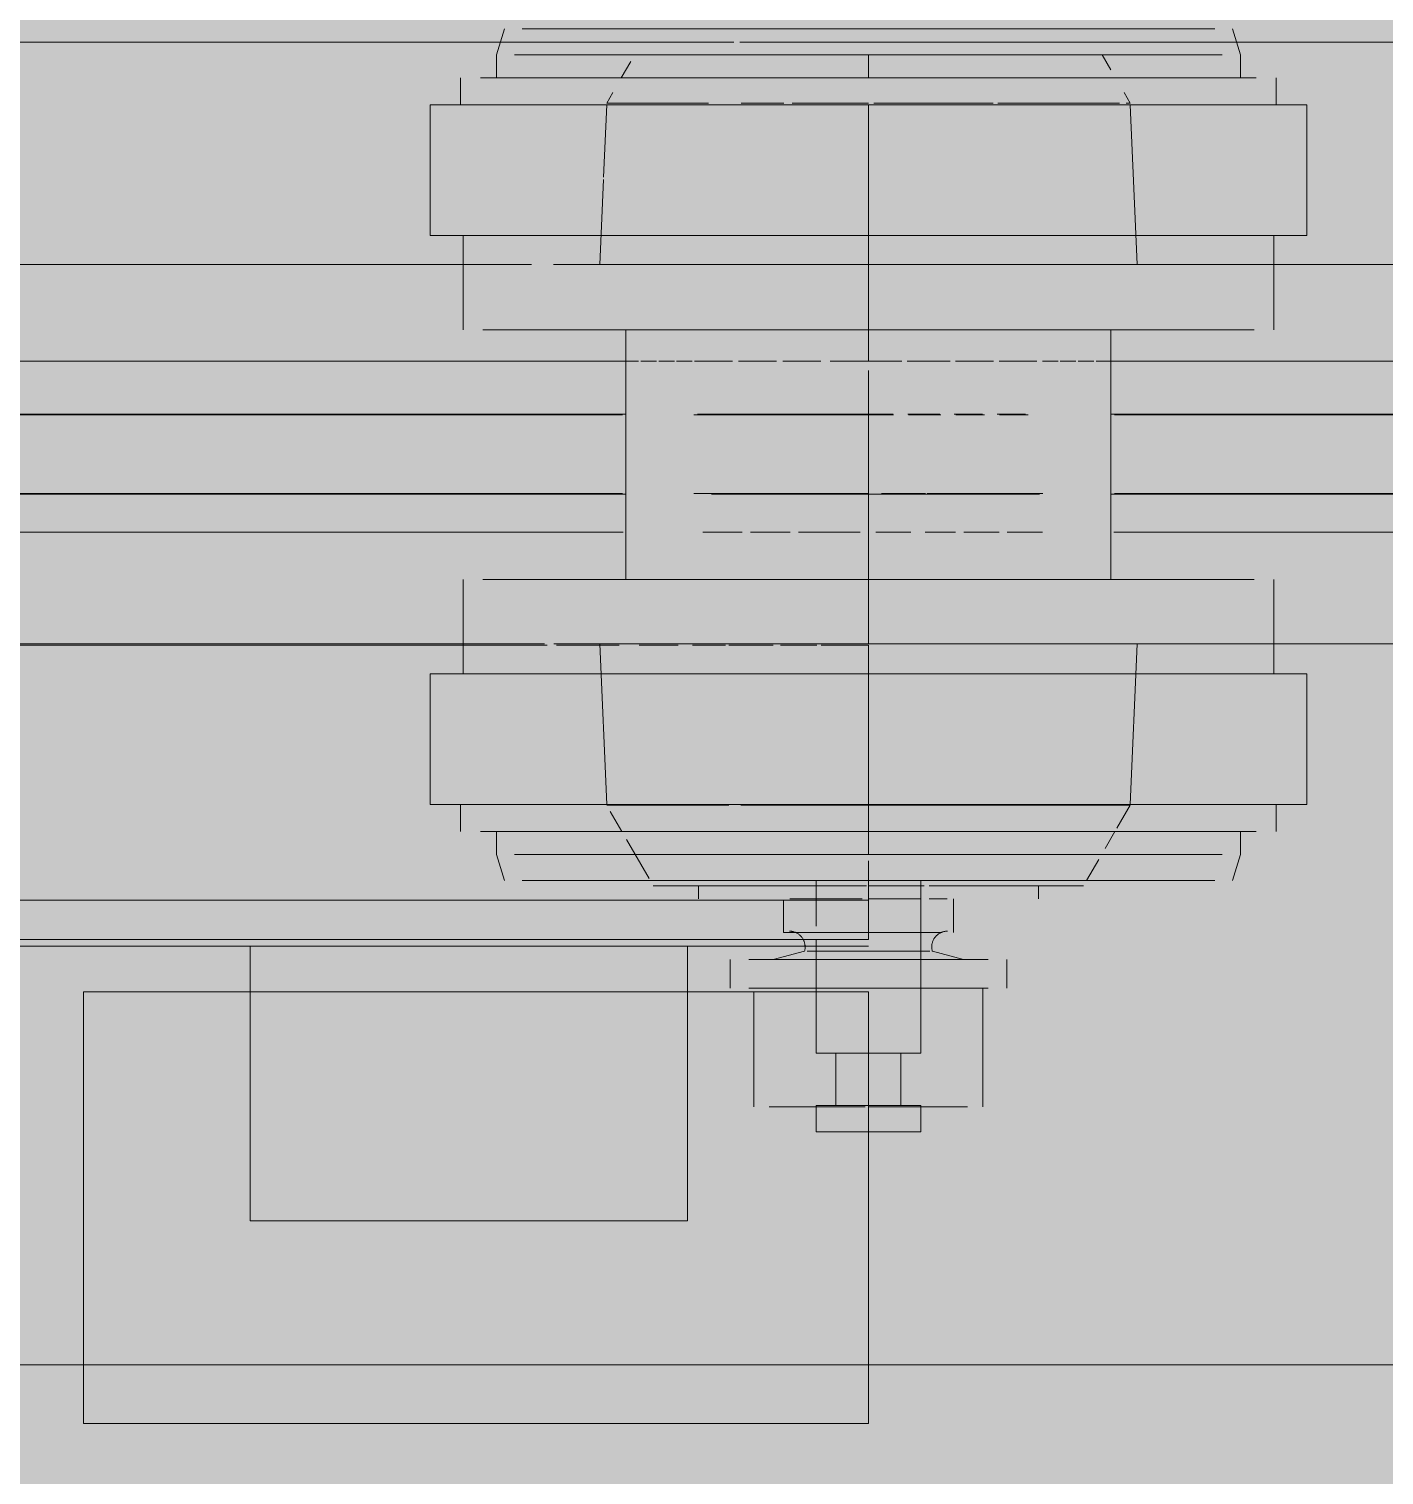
# Model space of a CAD drawing. Header units: inches. Extents: x -430 to 361, y -510 to 778.
# Drawn here: x -77.005 to -72.927, y 269.33 to 273.682 of the extents above; entities that cross this region are included whole.
import ezdxf

# ---------------------------------------------------------------- set-up
doc = ezdxf.new("R2010")
doc.units = ezdxf.units.IN
doc.header["$MEASUREMENT"] = 0
doc.layers.add('A-DETL-GENF', color=8, linetype='Continuous', lineweight=9)
doc.layers.add('Q-SPCQ', color=8, linetype='Continuous', lineweight=9)

# ---------------------------------------------------------------- blocks, each defined once
blk = doc.blocks.new('schindler-3300na_traction_elevator_machine_room-less_general_purpose_front_or_front-rear_opening_2100-3500_capacity_3300bim - 3500 Front-2750691-Test Fit - First Floor Plan')
at = {"layer": 'Q-SPCQ'}
for p, q in [((41.3386, -1.1811), (41.3386, -10.4412)), ((41.3386, -10.4412), (41.3386, -1.1811)), ((41.3386, -1.1811), (41.3386, -10.4412)), ((41.3386, -10.4412), (41.3386, -1.1811)), ((41.3386, -1.1811), (41.3386, -10.4412)), ((41.3386, -10.4412), (41.3386, -1.1811)), ((41.3386, -1.1811), (41.3386, -10.4412)), ((42.6188, -12.8034), (42.6188, -7.3704)), ((42.737, -7.3704), (42.737, -12.8034)), ((43.5047, -7.3704), (43.5047, -11.6431)), ((43.5047, -7.3704), (43.5047, -11.6431)), ((44.3594, -12.0648), (44.3594, -8.2766)), ((44.3594, -8.2766), (44.3594, -12.0648)), ((44.65, -8.2766), (44.65, -11.6371)), ((43.5083, -8.463), (43.5083, -11.6383)), ((43.8444, -8.463), (43.8444, -12.0651)), ((44.65, -10.9773), (44.65, -8.5524)), ((45.3193, -10.9674), (45.3193, -8.5524)), ((45.3193, -8.5524), (45.3193, -11.7435)), ((43.8444, -12.0651), (43.8444, -8.6755)), ((44.65, -8.7604), (44.65, -11.4898)), ((43.961, -12.0631), (43.961, -8.9412)), ((43.961, -8.9412), (43.961, -12.0631)), ((44.1974, -11.8266), (44.1974, -8.9412)), ((44.1974, -8.9412), (44.1974, -12.0631)), ((42.5984, -9.0239), (42.5984, -10.9432)), ((42.5984, -10.9432), (42.5984, -9.0239)), ((43.5083, -11.6383), (43.5083, -9.292)), ((44.65, -10.9787), (44.65, -10.1426)), ((44.1999, -10.289), (44.1999, -10.4127)), ((42.4614, -10.4412), (41.1622, -10.4412)), ((41.1622, -10.4412), (42.4614, -10.4412)), ((41.1622, -10.4412), (41.1622, -12.8034)), ((41.1622, -10.4412), (41.1622, -12.8034)), ((41.3386, -10.4412), (41.3386, -12.8034)), ((41.3386, -12.8034), (41.3386, -10.4412)), ((41.3386, -10.4412), (41.3386, -12.8034)), ((41.3386, -12.8034), (41.3386, -10.4412)), ((41.3386, -10.4412), (41.3386, -12.8034)), ((41.3386, -12.8034), (41.3386, -10.4412)), ((41.3386, -10.4412), (41.3386, -12.8034)), ((42.4614, -12.6459), (42.4614, -10.4412)), ((42.4614, -10.4412), (42.4614, -12.6459)), ((43.9585, -10.9811), (43.9585, -10.8426)), ((41.7717, -12.2594), (41.7717, -10.9432)), ((41.7717, -10.9432), (41.7717, -12.2594)), ((42.4614, -10.9432), (41.7717, -10.9432)), ((42.4614, -10.9432), (41.7717, -10.9432)), ((42.5984, -10.9432), (42.4614, -10.9432)), ((42.5984, -10.9432), (42.4614, -10.9432)), ((42.5984, -12.2594), (42.5984, -10.9432)), ((42.5984, -10.9432), (42.5984, -12.2594)), ((42.5984, -10.9432), (42.5984, -12.2594)), ((42.5984, -12.2594), (42.5984, -10.9432)), ((45.3193, -11.7229), (45.3193, -10.9435)), ((45.3193, -10.9435), (45.3193, -11.7229)), ((45.3193, -11.7435), (45.3193, -10.9674)), ((43.9585, -11.1225), (43.9585, -10.9811)), ((44.65, -11.6389), (44.65, -10.9773)), ((44.65, -11.6371), (44.65, -10.9787)), ((43.9585, -11.2667), (43.9585, -11.1225)), ((44.1999, -11.2275), (44.1999, -11.3734)), ((43.9585, -11.4132), (43.9585, -11.2667)), ((44.1999, -11.3734), (44.1999, -11.4417)), ((43.4181, -11.4844), (43.0244, -11.4844)), ((43.0244, -11.6156), (43.0244, -11.4844)), ((43.0244, -11.4844), (43.0244, -12.8034)), ((43.4181, -11.6275), (43.4181, -11.4844)), ((43.4181, -11.4844), (43.4181, -12.8034)), ((44.65, -11.4898), (44.65, -11.6389)), ((45.1307, -11.4844), (44.737, -11.4844)), ((44.737, -11.6275), (44.737, -11.4844)), ((44.737, -11.4844), (44.737, -12.8034)), ((45.1307, -11.6156), (45.1307, -11.4844)), ((45.1307, -11.4844), (45.1307, -12.8034)), ((43.0244, -11.5762), (42.9436, -11.5762)), ((43.0244, -11.6362), (43.0244, -11.5762)), ((43.0244, -11.5762), (43.0244, -11.6362)), ((45.2114, -11.5762), (45.1307, -11.5762)), ((43.7015, -11.5834), (43.4181, -11.5834)), ((44.737, -11.5834), (44.4535, -11.5834)), ((44.65, -11.7749), (44.65, -11.6025)), ((44.65, -11.6025), (44.65, -11.7749)), ((44.65, -11.6025), (44.65, -11.6025)), ((42.9436, -11.7029), (42.9436, -11.6362)), ((42.9436, -11.6362), (42.9436, -12.8034)), ((43.0244, -11.7877), (43.0244, -11.6503)), ((43.0244, -11.6503), (43.0244, -12.8034)), ((43.0244, -11.8061), (43.0244, -11.6611)), ((43.4181, -11.6431), (43.4181, -11.6431)), ((43.4181, -11.7882), (43.4181, -11.6531)), ((43.4181, -11.6531), (43.4181, -12.8034)), ((43.4181, -11.8061), (43.4181, -11.6611)), ((43.5047, -11.6431), (43.5047, -11.8362)), ((43.5047, -11.6431), (43.5047, -11.8362)), ((43.5083, -11.8284), (43.5083, -11.6383)), ((43.5083, -11.6383), (43.5083, -11.8284)), ((43.7015, -11.7882), (43.7015, -11.6431)), ((43.7015, -11.6431), (43.7015, -12.8034)), ((44.4535, -11.7882), (44.4535, -11.6431)), ((44.4535, -11.6431), (44.4535, -12.8034)), ((44.65, -11.7887), (44.65, -11.6371)), ((44.65, -11.6371), (44.65, -11.7887)), ((44.65, -11.7898), (44.65, -11.6389)), ((44.65, -11.6389), (44.65, -11.7898)), ((44.737, -11.6431), (44.737, -11.6431)), ((44.737, -11.7882), (44.737, -11.6531)), ((44.737, -11.6531), (44.737, -12.8034)), ((44.737, -11.8061), (44.737, -11.6611)), ((45.1307, -11.6362), (45.1307, -11.6362)), ((45.1307, -11.7877), (45.1307, -11.6503)), ((45.1307, -11.6503), (45.1307, -12.8034)), ((45.1307, -11.8061), (45.1307, -11.6611)), ((45.2114, -11.7029), (45.2114, -11.6362)), ((45.2114, -11.6362), (45.2114, -12.8034)), ((42.8743, -11.6838), (42.796, -11.7077)), ((42.9436, -11.6838), (42.8743, -11.6838)), ((42.9436, -11.7877), (42.9436, -11.7029)), ((44.1999, -11.672), (44.1999, -11.824)), ((45.2808, -11.6838), (45.2114, -11.6838)), ((45.2114, -11.7877), (45.2114, -11.7029)), ((45.359, -11.7077), (45.2808, -11.6838)), ((42.8743, -12.3557), (42.8743, -11.7386)), ((42.8743, -11.7386), (42.8743, -12.8034)), ((42.9436, -11.8026), (42.9436, -11.7386)), ((42.9436, -11.7386), (42.9436, -11.8026)), ((43.9585, -11.8654), (43.9585, -11.7128)), ((45.2114, -11.8026), (45.2114, -11.7386)), ((45.2114, -11.7386), (45.2114, -11.8026)), ((45.2808, -12.1453), (45.2808, -11.7386)), ((45.2808, -11.7386), (45.2808, -12.8034)), ((45.3193, -11.7229), (45.3193, -11.8155)), ((45.3193, -11.8155), (45.3193, -11.7229)), ((45.3193, -11.8288), (45.3193, -11.7435)), ((45.3193, -11.7435), (45.3193, -11.8288)), ((42.796, -12.6357), (42.796, -11.7613)), ((42.796, -11.7613), (42.796, -12.8034)), ((45.359, -12.6357), (45.359, -11.7613)), ((45.359, -11.7613), (45.359, -12.8034)), ((42.9436, -12.8034), (42.9436, -11.8106)), ((42.9436, -12.8034), (42.9436, -11.8211)), ((42.9436, -11.8211), (42.9436, -12.8034)), ((43.7015, -12.0687), (43.7015, -11.8164)), ((44.1999, -11.824), (44.1999, -11.9777)), ((44.4535, -12.0687), (44.4535, -11.8164)), ((45.2114, -12.3558), (45.2114, -11.8106)), ((45.2114, -12.1453), (45.2114, -11.8211)), ((45.2114, -11.8211), (45.2114, -12.3867)), ((45.3193, -11.8282), (45.3193, -12.3937)), ((45.3193, -11.9964), (45.3193, -11.8282)), ((43.0244, -12.385), (43.0244, -11.8565)), ((43.0244, -12.3921), (43.0244, -11.8707)), ((43.4181, -12.8034), (43.4181, -11.8562)), ((43.4181, -12.8034), (43.4181, -11.8707)), ((43.5047, -11.8647), (43.5047, -11.9949)), ((43.5047, -11.8647), (43.5047, -11.9949)), ((43.5083, -11.9861), (43.5083, -11.8567)), ((43.5083, -11.8567), (43.5083, -12.8034)), ((43.9585, -12.0194), (43.9585, -11.8654)), ((44.1974, -12.0631), (44.1974, -11.8476)), ((44.65, -11.8561), (44.65, -12.3979)), ((44.65, -11.8571), (44.65, -12.398)), ((44.737, -12.3851), (44.737, -11.8562)), ((44.737, -12.3921), (44.737, -11.8707)), ((45.1307, -12.0821), (45.1307, -11.8565)), ((45.1307, -12.8034), (45.1307, -11.8707)), ((45.3193, -12.1136), (45.3193, -11.8403)), ((45.3193, -11.8403), (45.3193, -12.398)), ((44.65, -11.9857), (44.65, -11.8929)), ((44.65, -11.9864), (44.65, -11.8938)), ((44.65, -11.9017), (44.65, -12.3889)), ((44.65, -11.9873), (44.65, -11.9017)), ((43.5083, -11.9947), (43.0244, -12.016)), ((43.5047, -11.9949), (43.5047, -12.0536)), ((43.5047, -11.9949), (43.5047, -12.0536)), ((43.5083, -12.0454), (43.5083, -11.9861)), ((43.5083, -12.0102), (43.5083, -11.9947)), ((43.5083, -11.9947), (43.5083, -12.2316)), ((44.1999, -11.9777), (44.1999, -12.0736)), ((44.9056, -12.0059), (44.65, -11.9947)), ((44.65, -11.9972), (44.65, -12.3817)), ((45.1307, -12.0158), (44.9131, -12.0063)), ((45.3193, -12.1152), (45.3193, -11.9964)), ((43.0042, -12.0265), (42.9436, -12.0615)), ((43.0224, -12.0312), (43.0224, -12.016)), ((43.0224, -12.016), (43.0224, -12.3829)), ((43.0224, -12.076), (43.0224, -12.0359)), ((43.5083, -12.2316), (43.5083, -12.0563)), ((43.9585, -12.0736), (43.9585, -12.0194)), ((44.65, -12.1261), (44.65, -12.0563)), ((45.1675, -12.0342), (45.1359, -12.016)), ((45.1359, -12.0312), (45.1359, -12.016)), ((45.1359, -12.016), (45.1359, -12.3218)), ((45.1359, -12.3218), (45.1359, -12.0359)), ((42.9198, -12.0753), (42.8017, -12.1434)), ((43.0224, -12.2467), (43.0224, -12.0895)), ((44.4535, -12.0736), (43.7015, -12.0736)), ((43.7015, -12.0744), (43.7015, -12.8034)), ((43.7015, -12.2874), (43.7015, -12.0876)), ((44.3594, -12.1117), (44.3594, -12.0648)), ((44.3594, -12.0648), (44.3594, -12.1117)), ((44.4535, -12.0744), (44.4535, -12.8034)), ((44.4535, -12.3866), (44.4535, -12.0876)), ((44.65, -12.154), (44.65, -12.0997)), ((45.1307, -12.8034), (45.1307, -12.0821)), ((45.2614, -12.0885), (45.2114, -12.0596)), ((43.5047, -12.1133), (43.5047, -12.172)), ((43.5047, -12.1133), (43.5047, -12.172)), ((43.5083, -12.2238), (43.5083, -12.1047)), ((43.7015, -12.4139), (43.7015, -12.122)), ((44.3594, -12.1655), (44.3594, -12.1184)), ((44.3594, -12.1184), (44.3594, -12.1655)), ((44.4535, -12.3851), (44.4535, -12.122)), ((44.65, -12.1607), (44.65, -12.1044)), ((44.65, -12.161), (44.65, -12.1048)), ((44.65, -12.2316), (44.65, -12.131)), ((42.7799, -12.3457), (42.7799, -12.156)), ((42.7799, -12.156), (42.7799, -12.6306)), ((43.5047, -12.1725), (43.5047, -12.2313)), ((43.5047, -12.1725), (43.5047, -12.2313)), ((44.3594, -12.2193), (44.3594, -12.1722)), ((44.3594, -12.1722), (44.3594, -12.2193)), ((44.65, -12.3367), (44.65, -12.1573)), ((44.65, -12.3458), (44.65, -12.164)), ((44.65, -12.3459), (44.65, -12.1643)), ((45.2114, -12.3579), (45.2114, -12.1453)), ((45.2808, -12.3557), (45.2808, -12.1453)), ((44.3594, -12.2732), (44.3594, -12.226)), ((44.3594, -12.226), (44.3594, -12.2732)), ((41.7717, -12.2594), (42.4614, -12.2594)), ((42.4614, -12.2594), (41.7717, -12.2594)), ((42.4614, -12.2594), (42.5984, -12.2594)), ((42.5984, -12.2594), (42.4614, -12.2594)), ((42.5984, -12.2594), (42.5984, -12.6459)), ((42.5984, -12.6459), (42.5984, -12.2594)), ((43.0224, -12.3829), (43.0224, -12.2467)), ((43.5047, -12.2736), (43.5047, -12.3736)), ((43.5047, -12.2736), (43.5047, -12.3736)), ((43.5083, -12.3681), (43.5083, -12.2627)), ((43.5083, -12.3541), (43.5083, -12.2627)), ((43.5083, -12.2627), (43.5083, -12.8034)), ((44.65, -12.3541), (44.65, -12.2316)), ((42.7799, -12.2916), (42.7405, -12.2916)), ((42.7799, -12.4415), (42.7799, -12.2919)), ((42.7799, -12.2919), (42.7799, -12.4415)), ((43.7015, -12.413), (43.7015, -12.2874)), ((43.8444, -12.4238), (43.8444, -12.3048)), ((43.8444, -12.3048), (43.8444, -12.4238)), ((43.961, -12.8034), (43.961, -12.2783)), ((43.961, -12.2783), (43.961, -12.8034)), ((44.1974, -12.8034), (44.1974, -12.2783)), ((44.1974, -12.2783), (44.1974, -12.8034)), ((44.1999, -12.2887), (44.1999, -12.4218)), ((44.3594, -12.3941), (44.3594, -12.28)), ((44.3594, -12.28), (44.3594, -12.3941)), ((45.3193, -12.3937), (45.3193, -12.3109)), ((45.3193, -12.3939), (45.3193, -12.3146)), ((42.7799, -12.6306), (42.7799, -12.3457)), ((43.9585, -12.4711), (43.9585, -12.3315)), ((43.9585, -12.3315), (43.9585, -12.427)), ((42.5579, -12.3872), (42.4724, -12.3872)), ((42.8743, -12.5747), (42.8743, -12.3867)), ((43.5047, -12.3831), (43.5047, -12.5167)), ((43.5047, -12.3831), (43.5047, -12.5167)), ((43.5083, -12.4939), (43.5083, -12.3632)), ((43.5083, -12.513), (43.5083, -12.378)), ((44.1999, -12.4881), (44.1999, -12.3729)), ((44.4535, -12.5299), (44.4535, -12.3976)), ((44.4535, -12.5241), (44.4535, -12.398)), ((44.65, -12.4621), (44.65, -12.3947)), ((44.65, -12.3947), (44.65, -12.8034)), ((44.65, -12.4731), (44.65, -12.4028)), ((44.65, -12.4028), (44.65, -12.8034)), ((45.2808, -12.8034), (45.2808, -12.3867)), ((42.4724, -12.4862), (42.4724, -12.443)), ((42.4724, -12.443), (42.4724, -12.6196)), ((42.5579, -12.6196), (42.5579, -12.443)), ((42.5579, -12.443), (42.5579, -12.6196)), ((43.0224, -12.4199), (43.0224, -12.8034)), ((43.0244, -12.8034), (43.0244, -12.4242)), ((43.0244, -12.8034), (43.0244, -12.4309)), ((43.7015, -12.8034), (43.7015, -12.4246)), ((43.7015, -12.8034), (43.7015, -12.4264)), ((44.1999, -12.4456), (44.1999, -12.6031)), ((44.3594, -12.5269), (44.3594, -12.4125)), ((44.3594, -12.4125), (44.3594, -12.5269)), ((44.65, -12.4813), (44.65, -12.4117)), ((44.65, -12.4117), (44.65, -12.8034)), ((44.65, -12.4812), (44.65, -12.4117)), ((44.65, -12.4117), (44.65, -12.8034)), ((44.737, -12.8034), (44.737, -12.4264)), ((44.737, -12.8034), (44.737, -12.433)), ((45.1359, -12.4206), (45.1359, -12.549)), ((45.2114, -12.8034), (45.2114, -12.4242)), ((45.2114, -12.8034), (45.2114, -12.4254)), ((45.2114, -12.4254), (45.2114, -12.8034)), ((45.3193, -12.416), (45.3193, -12.8034)), ((45.3193, -12.4203), (45.3193, -12.8034)), ((42.4614, -12.4589), (42.1146, -12.4589)), ((42.4724, -12.5051), (42.4724, -12.4589)), ((42.4724, -12.4589), (42.4724, -12.6225)), ((42.4724, -12.6196), (42.4724, -12.4862)), ((42.7799, -12.6319), (42.7799, -12.4564)), ((42.7799, -12.4564), (42.7799, -12.6319)), ((43.0224, -12.5446), (43.0224, -12.4558)), ((43.8444, -12.5679), (43.8444, -12.4486)), ((43.8444, -12.4486), (43.8444, -12.5679)), ((43.9585, -12.4711), (43.9585, -12.5667)), ((43.9585, -12.6108), (43.9585, -12.4881)), ((45.1359, -12.549), (45.1359, -12.4558)), ((45.3193, -12.5273), (45.3193, -12.4552)), ((45.3193, -12.5312), (45.3193, -12.4595)), ((42.1146, -12.5051), (42.1146, -12.6225)), ((42.1146, -12.6225), (42.1146, -12.5051)), ((42.4724, -12.6225), (42.4724, -12.5051)), ((42.5831, -12.6111), (42.5579, -12.5169)), ((42.5579, -12.5553), (42.5579, -12.5169)), ((42.5579, -12.5169), (42.5579, -12.5553)), ((43.5083, -12.6352), (43.5083, -12.5139)), ((43.5083, -12.6484), (43.5083, -12.5325)), ((44.1999, -12.6418), (44.1999, -12.5073)), ((44.65, -12.8034), (44.65, -12.4939)), ((44.65, -12.8034), (44.65, -12.5054)), ((44.65, -12.8034), (44.65, -12.5129)), ((44.65, -12.8034), (44.65, -12.513)), ((42.5579, -12.6267), (42.5579, -12.5553)), ((42.5579, -12.5553), (42.5579, -12.6267)), ((42.737, -12.5475), (42.64, -12.5475)), ((42.64, -12.5818), (42.64, -12.5475)), ((42.64, -12.5475), (42.64, -12.5818)), ((42.6425, -12.5752), (42.6429, -12.5733)), ((42.6429, -12.5733), (42.6432, -12.5715)), ((42.6432, -12.5715), (42.6434, -12.5696)), ((42.6434, -12.5696), (42.6435, -12.5677)), ((42.7405, -12.6319), (42.7405, -12.5666)), ((42.7405, -12.5666), (42.7405, -12.6319)), ((42.8743, -12.8034), (42.8743, -12.5759)), ((43.5047, -12.5385), (43.5047, -12.6481)), ((43.5047, -12.5385), (43.5047, -12.6481)), ((44.3594, -12.66), (44.3594, -12.5454)), ((44.3594, -12.5454), (44.3594, -12.66)), ((44.4535, -12.8034), (44.4535, -12.5597)), ((44.4535, -12.8034), (44.4535, -12.5658)), ((45.1359, -12.5739), (45.1359, -12.8034)), ((42.4724, -12.8034), (42.4724, -12.6196)), ((42.4724, -12.6196), (42.4724, -12.6864)), ((42.5579, -12.8034), (42.5579, -12.6196)), ((42.5579, -12.6196), (42.5579, -12.8034)), ((42.5831, -12.8034), (42.5831, -12.6188)), ((42.5831, -12.6188), (42.5831, -12.8034)), ((42.6182, -12.6075), (42.6198, -12.6065)), ((42.6198, -12.6065), (42.6215, -12.6056)), ((42.6328, -12.5955), (42.634, -12.5941)), ((42.634, -12.5941), (42.6351, -12.5925)), ((42.6371, -12.5893), (42.638, -12.5877)), ((42.638, -12.5877), (42.6389, -12.586)), ((42.6389, -12.586), (42.6397, -12.5842)), ((42.64, -12.6301), (42.64, -12.5818)), ((42.64, -12.5818), (42.64, -12.6301)), ((42.7405, -12.6301), (42.7405, -12.5818)), ((42.7405, -12.5818), (42.7405, -12.6301)), ((43.8444, -12.7785), (43.8444, -12.5928)), ((43.8444, -12.5928), (43.8444, -12.7785)), ((43.9585, -12.6108), (43.9585, -12.7593)), ((45.3193, -12.6731), (45.3193, -12.584)), ((45.3193, -12.6753), (45.3193, -12.5874)), ((42.1188, -12.6459), (42.0401, -12.6459)), ((42.0401, -12.6459), (42.0401, -12.8034)), ((42.0401, -12.8034), (42.0401, -12.6459)), ((42.1146, -12.6225), (42.1146, -12.7931)), ((42.1146, -12.7931), (42.1146, -12.6225)), ((42.1188, -12.6729), (42.1188, -12.6459)), ((42.1188, -12.6459), (42.1188, -12.8034)), ((42.6188, -12.6459), (42.2763, -12.6459)), ((42.2763, -12.6729), (42.2763, -12.6459)), ((42.2763, -12.6459), (42.2763, -12.8034)), ((42.4614, -12.6459), (42.4614, -12.8034)), ((42.4724, -12.8034), (42.4724, -12.6225)), ((42.4724, -12.6225), (42.4724, -12.8034)), ((42.5579, -12.6267), (42.5579, -12.8034)), ((42.5579, -12.8034), (42.5579, -12.6267)), ((42.5984, -12.6459), (42.5984, -12.8034)), ((42.5984, -12.8034), (42.5984, -12.6459)), ((42.64, -12.8034), (42.64, -12.6301)), ((42.64, -12.6301), (42.64, -12.8034)), ((42.737, -12.6459), (42.6583, -12.6459)), ((42.796, -12.6459), (42.737, -12.6459)), ((42.7405, -12.7831), (42.7405, -12.6301)), ((42.7405, -12.6301), (42.7405, -12.7831)), ((42.7405, -12.7848), (42.7405, -12.6319)), ((42.7405, -12.6319), (42.7405, -12.7848)), ((42.7799, -12.6306), (42.7799, -12.798)), ((42.7799, -12.798), (42.7799, -12.6567)), ((42.7799, -12.6575), (42.7799, -12.798)), ((42.7799, -12.798), (42.7799, -12.6575)), ((42.796, -12.8034), (42.796, -12.6357)), ((42.796, -12.8034), (42.796, -12.6459)), ((42.796, -12.6459), (42.796, -12.8034)), ((43.0224, -12.8034), (43.0224, -12.625)), ((43.5047, -12.6615), (43.5047, -12.8034)), ((43.5047, -12.6615), (43.5047, -12.8034)), ((43.5083, -12.8034), (43.5083, -12.6456)), ((43.5083, -12.8034), (43.5083, -12.6581)), ((43.9585, -12.7593), (43.9585, -12.6456)), ((44.1999, -12.6418), (44.1999, -12.7179)), ((44.1999, -12.8034), (44.1999, -12.6456)), ((45.1359, -12.8034), (45.1359, -12.625)), ((45.359, -12.8034), (45.359, -12.6357)), ((45.359, -12.8034), (45.359, -12.6459)), ((45.359, -12.6459), (45.359, -12.8034)), ((42.1188, -12.8034), (42.1188, -12.6729)), ((42.2763, -12.7054), (42.1188, -12.7054)), ((42.1188, -12.8034), (42.1188, -12.7054)), ((42.1188, -12.7054), (42.1188, -12.8034)), ((42.2763, -12.8034), (42.2763, -12.6729)), ((42.2763, -12.8034), (42.2763, -12.7054)), ((42.2763, -12.7054), (42.2763, -12.8034)), ((42.4614, -12.7943), (42.4614, -12.702)), ((44.3594, -12.8034), (44.3594, -12.6887)), ((44.3594, -12.6887), (44.3594, -12.8034)), ((42.4724, -12.7287), (42.4724, -12.8034)), ((45.3193, -12.8034), (45.3193, -12.714)), ((45.3193, -12.8034), (45.3193, -12.7155)), ((43.9585, -12.7608), (43.9585, -12.8034)), ((44.1999, -12.7608), (44.1999, -12.8034)), ((42.0401, -12.8034), (41.1622, -12.8034)), ((41.1622, -12.8034), (42.0401, -12.8034)), ((41.3386, -12.8034), (41.3386, -36.6929)), ((41.3386, -33.5433), (41.3386, -12.8034)), ((41.3386, -12.8034), (41.3386, -33.5433)), ((41.3386, -33.5433), (41.3386, -12.8034)), ((41.3386, -12.8034), (41.3386, -33.5433)), ((41.3386, -33.5433), (41.3386, -12.8034)), ((41.3386, -12.8034), (41.3386, -33.5433)), ((42.0401, -12.8034), (42.0401, -12.9609)), ((42.0401, -12.9609), (42.0401, -12.8034)), ((42.4614, -12.8034), (42.0401, -12.8034)), ((42.0401, -12.8034), (42.1146, -12.8034)), ((42.1146, -12.8034), (42.1146, -12.9754)), ((42.1146, -12.9754), (42.1146, -12.8034)), ((42.1188, -12.9014), (42.1188, -12.8034)), ((42.1188, -12.8034), (42.1188, -12.9014)), ((42.1188, -12.934), (42.1188, -12.8034)), ((42.1188, -12.8034), (42.1188, -12.9609)), ((42.1188, -12.8034), (42.4614, -12.8034)), ((42.2763, -12.934), (42.2763, -12.8034)), ((42.2763, -12.8034), (42.2763, -12.9609)), ((42.2763, -12.9014), (42.2763, -12.8034)), ((42.2763, -12.8034), (42.2763, -12.9014)), ((42.4724, -12.9873), (42.4724, -12.8034)), ((42.4724, -12.8034), (42.4724, -12.8749)), ((42.4724, -12.9843), (42.4724, -12.8034)), ((42.4724, -12.8034), (42.4724, -12.9843)), ((42.5579, -12.9801), (42.5579, -12.8034)), ((42.5579, -12.8034), (42.5579, -12.9801)), ((42.5579, -12.9873), (42.5579, -12.8034)), ((42.5579, -12.8034), (42.5579, -12.9873)), ((42.5831, -12.8034), (42.5831, -12.988)), ((42.5831, -12.988), (42.5831, -12.8034)), ((42.6188, -12.8034), (42.6269, -12.8034)), ((42.737, -12.8034), (42.6188, -12.8034)), ((42.6269, -12.8034), (42.6505, -12.8034)), ((42.64, -12.9768), (42.64, -12.8034)), ((42.64, -12.8034), (42.64, -12.9768)), ((42.6505, -12.8034), (42.737, -12.8034)), ((42.6583, -12.8034), (42.737, -12.8034)), ((42.737, -12.8034), (42.6583, -12.8034)), ((42.741, -12.8034), (42.737, -12.8034)), ((42.7405, -12.9573), (42.7405, -12.8034)), ((42.7405, -12.8034), (42.7405, -12.9573)), ((42.7405, -12.9613), (42.7405, -12.8034)), ((42.7405, -12.8034), (42.7405, -12.9613)), ((42.7715, -12.8034), (42.741, -12.8034)), ((42.796, -12.8034), (42.7715, -12.8034)), ((42.7799, -12.9501), (42.7799, -12.8034)), ((42.7799, -12.8034), (42.7799, -12.971)), ((42.7799, -12.9494), (42.7799, -12.8034)), ((42.7799, -12.8034), (42.7799, -12.9494)), ((42.796, -12.9711), (42.796, -12.8034)), ((42.796, -12.8034), (42.796, -13.8455)), ((42.796, -12.9609), (42.796, -12.8034)), ((42.796, -12.8034), (42.796, -12.9609)), ((42.8551, -12.8034), (42.796, -12.8034)), ((42.8743, -13.8683), (42.8743, -12.8034)), ((42.8743, -12.8034), (42.8743, -13.8683)), ((42.8743, -12.8034), (43.0224, -12.8034)), ((43.0224, -12.8034), (42.8743, -12.8034)), ((42.8743, -12.8034), (43.0224, -12.8034)), ((43.0224, -12.8034), (42.8743, -12.8034)), ((42.9436, -13.904), (42.9436, -12.8034)), ((42.9436, -12.8034), (42.9436, -13.9706)), ((42.9436, -13.8683), (42.9436, -12.8034)), ((42.9436, -12.8034), (42.9436, -13.8683)), ((43.0224, -12.957), (43.0224, -12.8034)), ((43.0224, -12.8034), (43.0224, -13.5908)), ((43.0244, -13.7361), (43.0244, -12.8034)), ((43.0244, -12.8034), (43.0244, -14.1224)), ((43.0244, -13.7504), (43.0244, -12.8034)), ((43.0244, -12.8034), (43.0244, -13.5248)), ((43.0244, -12.8034), (43.4947, -12.8034)), ((43.4947, -12.8034), (43.0244, -12.8034)), ((43.0244, -12.8034), (43.4947, -12.8034)), ((43.4947, -12.8034), (43.0244, -12.8034)), ((43.4181, -13.7506), (43.4181, -12.8034)), ((43.4181, -12.8034), (43.4181, -13.9537)), ((43.4181, -13.7361), (43.4181, -12.8034)), ((43.4181, -12.8034), (43.4181, -14.1224)), ((43.4947, -12.8034), (43.5047, -12.8034)), ((43.5047, -12.8034), (43.4947, -12.8034)), ((43.5083, -12.9746), (43.5083, -12.8034)), ((43.5083, -12.8034), (43.5083, -13.9686)), ((43.5083, -12.9888), (43.5083, -12.8034)), ((43.5083, -12.8034), (43.5083, -13.6102)), ((43.5083, -12.8034), (44.3311, -12.8034)), ((44.3311, -12.8034), (43.5083, -12.8034)), ((43.7015, -12.9458), (43.7015, -12.8034)), ((43.7015, -12.8034), (43.7015, -13.5324)), ((43.7015, -12.941), (43.7015, -12.8034)), ((43.7015, -12.8034), (43.7015, -13.9638)), ((43.8444, -12.9314), (43.8444, -12.8252)), ((43.8444, -12.8252), (43.8444, -12.9314)), ((43.9585, -12.846), (43.9585, -12.8034)), ((44.1974, -12.8793), (44.1974, -12.8034)), ((44.1974, -12.8034), (44.1974, -12.8793)), ((44.1999, -12.846), (44.1999, -12.8034)), ((44.1999, -12.825), (44.1999, -12.8782)), ((44.3594, -12.9038), (44.3594, -12.8034)), ((44.3594, -12.8034), (44.3594, -12.9038)), ((44.3594, -12.8034), (44.65, -12.8034)), ((44.65, -12.8034), (44.3594, -12.8034)), ((44.4535, -13.1804), (44.4535, -12.8034)), ((44.4535, -12.8034), (44.4535, -13.9638)), ((44.4535, -13.1822), (44.4535, -12.8034)), ((44.4535, -12.8034), (44.4535, -13.5324)), ((44.65, -12.9744), (44.65, -12.8034)), ((44.65, -12.8034), (44.65, -12.9744)), ((44.65, -12.9656), (44.65, -12.8034)), ((44.65, -12.8034), (44.65, -12.9656)), ((44.65, -12.961), (44.65, -12.8034)), ((44.65, -12.8034), (44.65, -12.961)), ((44.65, -12.9611), (44.65, -12.8034)), ((44.65, -12.8034), (44.65, -12.9611)), ((44.65, -12.8034), (45.1307, -12.8034)), ((45.1307, -12.8034), (44.65, -12.8034)), ((44.737, -13.7361), (44.737, -12.8034)), ((44.737, -12.8034), (44.737, -14.1224)), ((44.737, -13.7506), (44.737, -12.8034)), ((44.737, -12.8034), (44.737, -13.9537)), ((45.1307, -13.7504), (45.1307, -12.8034)), ((45.1307, -12.8034), (45.1307, -13.9566)), ((45.1307, -13.7361), (45.1307, -12.8034)), ((45.1307, -12.8034), (45.1307, -14.1224)), ((45.1359, -12.957), (45.1359, -12.8197)), ((45.1359, -12.8197), (45.1359, -13.1783)), ((45.2114, -13.8683), (45.2114, -12.8034)), ((45.2114, -12.8034), (45.2114, -13.8683)), ((45.2114, -13.904), (45.2114, -12.8034)), ((45.2114, -12.8034), (45.2114, -13.9706)), ((45.2114, -12.8034), (45.2808, -12.8034)), ((45.2808, -12.8034), (45.2114, -12.8034)), ((45.2808, -13.8683), (45.2808, -12.8034)), ((45.2808, -12.8034), (45.2808, -13.8683)), ((45.3193, -12.8034), (45.3193, -13.6104)), ((45.3193, -12.8034), (45.3193, -13.8633)), ((45.3193, -12.909), (45.3193, -12.8379)), ((45.3193, -12.9107), (45.3193, -12.8385)), ((45.359, -12.9609), (45.359, -12.8034)), ((45.359, -12.8034), (45.359, -12.9609)), ((45.359, -12.9711), (45.359, -12.8034)), ((45.359, -12.8034), (45.359, -13.8455)), ((42.4724, -12.8781), (42.4724, -12.9873)), ((43.9585, -12.842), (43.9585, -12.9269)), ((43.961, -12.9753), (43.961, -12.8432)), ((43.961, -12.8432), (43.961, -12.9753)), ((42.1188, -12.9014), (42.2763, -12.9014)), ((44.1974, -13.0218), (44.1974, -12.9242)), ((44.1974, -12.9242), (44.1974, -13.0218)), ((44.1999, -13.0038), (44.1999, -12.9217)), ((44.3594, -13.0492), (44.3594, -12.9202)), ((44.3594, -12.9202), (44.3594, -13.0492)), ((42.0401, -12.9609), (42.1188, -12.9609)), ((42.1188, -12.9609), (42.1188, -12.934)), ((42.2763, -12.9609), (42.2763, -12.934)), ((42.2763, -12.9609), (42.796, -12.9609)), ((43.9585, -12.9612), (43.9585, -12.9718)), ((44.1999, -12.9612), (44.1999, -13.0179)), ((42.1146, -12.9754), (42.1146, -13.1018)), ((42.1146, -13.1018), (42.1146, -12.9754)), ((42.4724, -13.1018), (42.4724, -12.9843)), ((42.4724, -12.9843), (42.4724, -13.1018)), ((42.4724, -13.1207), (42.4724, -12.9873)), ((42.4724, -12.9873), (42.4724, -13.1639)), ((42.5579, -12.9801), (42.5579, -13.09)), ((42.5579, -13.09), (42.5579, -12.9801)), ((42.5579, -13.1639), (42.5579, -12.9873)), ((42.5579, -12.9873), (42.5579, -13.1639)), ((42.5579, -13.09), (42.5831, -12.9958)), ((42.64, -13.025), (42.64, -12.9768)), ((42.64, -12.9768), (42.64, -13.025)), ((42.7405, -13.025), (42.7405, -12.9862)), ((42.7405, -12.9862), (42.7405, -13.025)), ((42.7405, -13.0402), (42.7405, -12.9863)), ((42.7405, -12.9863), (42.7405, -13.0402)), ((42.7799, -12.9863), (42.7799, -13.1504)), ((42.7799, -13.1504), (42.7799, -12.9863)), ((42.7799, -13.2612), (42.7799, -12.9879)), ((42.7799, -12.9879), (42.7799, -13.4508)), ((43.0224, -13.2409), (43.0224, -12.9887)), ((43.5083, -13.0939), (43.5083, -13.0089)), ((43.7015, -13.041), (43.7015, -12.9828)), ((43.7015, -13.0471), (43.7015, -12.9884)), ((43.8444, -13.0656), (43.8444, -12.9746)), ((43.8444, -12.9746), (43.8444, -13.0656)), ((43.9585, -12.9765), (43.9585, -13.1055)), ((43.961, -13.3285), (43.961, -12.9805)), ((43.961, -12.9805), (43.961, -13.3285)), ((44.65, -12.9746), (44.65, -13.968)), ((44.65, -12.9746), (44.65, -13.9698)), ((44.65, -12.9795), (44.65, -13.6769)), ((44.65, -12.9888), (44.65, -13.3416)), ((44.65, -13.0727), (44.65, -13.0088)), ((44.65, -13.0728), (44.65, -13.0088)), ((45.1359, -13.1783), (45.1359, -12.9887)), ((45.3193, -13.0483), (45.3193, -12.9748)), ((45.3193, -13.0519), (45.3193, -12.9776)), ((42.796, -13.8455), (42.796, -13.0272)), ((43.5083, -13.1129), (43.5083, -13.0251)), ((44.65, -13.0799), (44.65, -13.0146)), ((44.65, -13.0914), (44.65, -13.0251)), ((45.359, -13.8455), (45.359, -13.0272)), ((42.64, -13.0593), (42.7405, -13.0593)), ((43.7015, -13.4848), (43.7015, -13.0769)), ((43.7015, -13.5192), (43.7015, -13.0827)), ((43.8444, -13.1964), (43.8444, -13.0904)), ((43.8444, -13.0904), (43.8444, -13.1964)), ((44.1974, -13.1531), (44.1974, -13.0666)), ((44.1974, -13.0666), (44.1974, -13.1531)), ((44.1999, -13.0614), (44.1999, -13.1188)), ((44.1999, -13.1469), (44.1999, -13.0614)), ((44.3594, -13.1801), (44.3594, -13.0656)), ((44.3594, -13.0656), (44.3594, -13.1801)), ((44.65, -13.2299), (44.65, -13.0939)), ((44.65, -13.2299), (44.65, -13.0939)), ((45.3193, -13.136), (45.3193, -13.0786)), ((45.3193, -13.1403), (45.3193, -13.0825)), ((42.4724, -13.1639), (42.4724, -13.1207)), ((43.5083, -13.1962), (43.5083, -13.124)), ((43.5083, -13.2132), (43.5083, -13.1431)), ((43.9585, -13.1188), (43.9585, -13.2345)), ((44.65, -13.2391), (44.65, -13.1015)), ((44.65, -13.2446), (44.65, -13.1129)), ((42.1146, -13.1479), (42.4724, -13.1479)), ((42.7799, -13.1653), (42.7799, -13.3149)), ((42.7799, -13.3149), (42.7799, -13.1653)), ((42.4724, -13.2196), (42.5579, -13.2196)), ((43.8444, -13.3268), (43.8444, -13.2212)), ((43.8444, -13.2212), (43.8444, -13.3268)), ((43.9585, -13.3181), (43.9585, -13.1905)), ((44.1974, -13.284), (44.1974, -13.1978)), ((44.1974, -13.1978), (44.1974, -13.284)), ((44.1999, -13.1905), (44.1999, -13.2758)), ((44.1999, -13.276), (44.1999, -13.1905)), ((44.3594, -13.3106), (44.3594, -13.1964)), ((44.3594, -13.1964), (44.3594, -13.3106)), ((44.4535, -13.5192), (44.4535, -13.2089)), ((44.4535, -13.4848), (44.4535, -13.2093)), ((45.1359, -13.5309), (45.1359, -13.1925)), ((45.1359, -13.1925), (45.1359, -13.5589)), ((45.3193, -13.258), (45.3193, -13.213)), ((45.3193, -13.262), (45.3193, -13.2173)), ((42.7799, -13.4508), (42.7799, -13.2612)), ((43.0224, -13.3602), (43.0224, -13.2692)), ((43.5083, -13.4427), (43.5083, -13.2387)), ((43.5083, -13.4759), (43.5083, -13.2527)), ((44.65, -13.3416), (44.65, -13.2527)), ((44.65, -13.341), (44.65, -13.2609)), ((44.65, -13.3411), (44.65, -13.261)), ((44.65, -13.3499), (44.65, -13.2702)), ((42.7405, -13.3152), (42.7799, -13.3152)), ((43.0224, -13.5173), (43.0224, -13.3602)), ((44.3594, -13.3741), (44.3594, -13.3269)), ((44.3594, -13.3269), (44.3594, -13.3741)), ((44.3594, -13.4279), (44.3594, -13.3808)), ((44.3594, -13.3808), (44.3594, -13.4279)), ((44.65, -13.5506), (44.65, -13.3753)), ((44.65, -13.3753), (44.65, -13.6122)), ((44.65, -13.502), (44.65, -13.383)), ((44.65, -13.5024), (44.65, -13.3832)), ((44.65, -13.5071), (44.65, -13.3913)), ((43.5083, -13.5021), (43.5083, -13.4429)), ((44.3594, -13.4817), (44.3594, -13.4347)), ((44.3594, -13.4347), (44.3594, -13.4817)), ((42.796, -13.4601), (42.8594, -13.4967)), ((43.5083, -13.5506), (43.5083, -13.4762)), ((44.3594, -13.5353), (44.3594, -13.4884)), ((44.3594, -13.4884), (44.3594, -13.5353)), ((45.3193, -13.8839), (45.3193, -13.4916)), ((42.8928, -13.516), (42.9436, -13.5453)), ((43.0224, -13.571), (43.0224, -13.5309)), ((43.0244, -13.5248), (43.0244, -13.9566)), ((43.7015, -13.5332), (44.4535, -13.5332)), ((43.9585, -13.6291), (43.9585, -13.5332)), ((44.3594, -15.4642), (44.3594, -13.5353)), ((44.3594, -13.5353), (44.3594, -17.3302)), ((45.2358, -13.5331), (45.2808, -13.5072)), ((45.3193, -13.8633), (45.3193, -13.4932)), ((42.9531, -13.5508), (43.0224, -13.5908)), ((43.0224, -13.5908), (43.0224, -13.5757)), ((43.7015, -13.9638), (43.7015, -13.5382)), ((43.8444, -17.1438), (43.8444, -13.5418)), ((43.8444, -13.5418), (43.8444, -17.1438)), ((43.961, -14.109), (43.961, -13.5438)), ((43.961, -13.5438), (43.961, -14.109)), ((44.1974, -14.109), (44.1974, -13.5438)), ((44.1974, -13.5438), (44.1974, -14.109)), ((44.4535, -13.9638), (44.4535, -13.5382)), ((44.65, -13.6205), (44.65, -13.5613)), ((44.65, -13.6211), (44.65, -13.5618)), ((44.65, -13.6195), (44.65, -13.5638)), ((45.1359, -13.5908), (45.1675, -13.5726)), ((45.1359, -13.5908), (45.1359, -13.5787)), ((45.1359, -13.5787), (45.1359, -13.5908)), ((43.0244, -13.5909), (43.5083, -13.6121)), ((43.5083, -13.9686), (43.5083, -13.6207)), ((44.65, -13.6122), (45.1307, -13.591)), ((44.65, -13.6122), (44.65, -13.5966)), ((44.65, -13.6769), (44.65, -13.6195)), ((44.65, -13.6823), (44.65, -13.6205)), ((44.65, -13.683), (44.65, -13.6211)), ((45.3193, -13.6104), (45.3193, -13.8839)), ((44.1999, -13.7415), (44.1999, -13.894)), ((44.65, -13.968), (44.65, -13.7498)), ((44.65, -13.7506), (44.65, -14.0044)), ((44.65, -14.0044), (44.65, -13.7506)), ((44.65, -13.9698), (44.65, -13.7507)), ((43.0244, -13.9457), (43.0244, -13.7789)), ((43.0244, -13.9566), (43.0244, -13.7963)), ((43.4181, -13.9457), (43.4181, -13.7736)), ((43.4181, -13.9537), (43.4181, -13.7905)), ((44.737, -13.9457), (44.737, -13.7736)), ((44.737, -13.9537), (44.737, -13.7905)), ((45.1307, -13.9457), (45.1307, -13.7789)), ((45.1307, -13.9566), (45.1307, -13.7963)), ((42.9436, -13.8683), (42.9436, -13.9231)), ((42.9436, -13.9231), (42.9436, -13.8683)), ((45.3193, -14.1171), (45.3193, -13.8633)), ((45.3193, -13.8633), (45.3193, -17.0545)), ((45.3193, -13.8839), (45.3193, -14.1293)), ((45.3193, -14.1293), (45.3193, -13.8839)), ((42.796, -13.8992), (42.8743, -13.9231)), ((42.8743, -13.9231), (42.9436, -13.9231)), ((42.9436, -13.9706), (42.9436, -13.904)), ((44.1999, -13.894), (44.1999, -14.0448)), ((45.2114, -13.9706), (45.2114, -13.904)), ((45.2114, -13.9231), (45.2808, -13.9231)), ((45.2808, -13.9231), (45.359, -13.8992)), ((43.0244, -13.9706), (43.0244, -14.0307)), ((43.0244, -14.0307), (43.0244, -13.9706)), ((43.4181, -13.9638), (43.4181, -13.9638)), ((43.5083, -15.3546), (43.5083, -13.9686)), ((43.5083, -13.9686), (43.5083, -17.1438)), ((43.9585, -14.0852), (43.9585, -13.9349)), ((44.65, -14.6295), (44.65, -13.968)), ((44.65, -13.968), (44.65, -17.0545)), ((44.65, -14.1104), (44.65, -13.9698)), ((44.65, -13.9698), (44.65, -17.3302)), ((44.737, -13.9638), (44.737, -13.9638)), ((45.1307, -13.9706), (45.1307, -13.9706)), ((43.0244, -14.1224), (43.0244, -13.9912)), ((43.4181, -14.1224), (43.4181, -13.9793)), ((44.65, -14.0044), (44.65, -14.1497)), ((44.65, -14.1497), (44.65, -14.0044)), ((44.737, -14.1224), (44.737, -13.9793)), ((45.1307, -14.1224), (45.1307, -13.9912)), ((42.9436, -14.0307), (43.0244, -14.0307)), ((43.4181, -14.0235), (43.7015, -14.0235)), ((44.1999, -14.0448), (44.1999, -14.1075)), ((44.4535, -14.0235), (44.737, -14.0235)), ((45.1307, -14.0307), (45.2114, -14.0307)), ((43.9585, -14.1075), (43.9585, -14.0852)), ((43.0244, -14.1224), (43.4181, -14.1224)), ((43.961, -14.1448), (43.961, -14.109)), ((43.961, -14.109), (43.961, -14.1448)), ((43.961, -16.6657), (43.961, -14.1448)), ((43.961, -14.1448), (43.961, -16.6657)), ((44.1974, -14.1448), (44.1974, -14.109)), ((44.1974, -14.109), (44.1974, -14.1448)), ((44.1974, -16.6657), (44.1974, -14.1448)), ((44.1974, -14.1448), (44.1974, -16.6657)), ((44.65, -14.2023), (44.65, -14.1196)), ((44.737, -14.1224), (45.1307, -14.1224)), ((45.3193, -14.6395), (45.3193, -14.1171)), ((45.3193, -14.1379), (45.3193, -14.2575)), ((45.3193, -14.6167), (45.3193, -14.1379)), ((44.65, -14.1587), (44.65, -14.1587)), ((44.65, -14.6281), (44.65, -14.2023)), ((45.3193, -14.2575), (45.3193, -14.6167))]:
    blk.add_line(p, q, dxfattribs=at)
at = {"layer": 'Q-SPCQ', "flags": 128}
for points in [[(43.9585, -10.1694), (43.9585, -10.289), (43.9585, -10.4127), (43.9585, -10.5401), (43.9585, -10.6712), (43.9585, -10.8057), (43.9585, -10.9434), (43.9585, -11.0841), (43.9585, -11.2275), (43.9585, -11.3734), (43.9585, -11.5217), (43.9585, -11.672), (43.9585, -11.824), (43.9585, -11.9777), (43.9585, -12.0736)], [(44.1999, -12.0736), (44.1999, -12.0194), (44.1999, -11.8654), (44.1999, -11.7128), (44.1999, -11.562), (44.1999, -11.4132), (44.1999, -11.2667), (44.1999, -11.1225), (44.1999, -10.9811), (44.1999, -10.8426), (44.1999, -10.7072), (44.1999, -10.5752), (44.1999, -10.4467), (44.1999, -10.322), (44.1999, -10.2013)], [(43.9585, -10.8426), (43.9585, -10.7072), (43.9585, -10.5752), (43.9585, -10.4467), (43.9585, -10.322)], [(44.1999, -10.4127), (44.1999, -10.5401), (44.1999, -10.6712), (44.1999, -10.8057), (44.1999, -10.9434), (44.1999, -11.0841), (44.1999, -11.2275)], [(43.9585, -11.7128), (43.9585, -11.562), (43.9585, -11.4621)], [(44.1999, -11.4612), (44.1999, -11.5217), (44.1999, -11.672)], [(42.6416, -12.5789), (42.6421, -12.577), (42.6425, -12.5752)], [(42.6435, -12.5677), (42.6436, -12.5658), (42.6436, -12.5654)], [(42.5831, -12.6111), (42.585, -12.6116), (42.5868, -12.612), (42.5887, -12.6123), (42.5906, -12.6126), (42.5925, -12.6128), (42.5944, -12.6129), (42.5963, -12.6129), (42.5982, -12.6128), (42.6001, -12.6127), (42.6019, -12.6125), (42.6038, -12.6123), (42.6057, -12.6119), (42.6075, -12.6115), (42.6094, -12.611), (42.6112, -12.6104), (42.613, -12.6098), (42.6147, -12.6091), (42.6165, -12.6083), (42.6182, -12.6075)], [(42.6215, -12.6056), (42.623, -12.6045), (42.6246, -12.6034)], [(42.6246, -12.6034), (42.6261, -12.6022), (42.6275, -12.601)], [(42.6275, -12.601), (42.6289, -12.5997), (42.6303, -12.5984)], [(42.6303, -12.5984), (42.6316, -12.597), (42.6328, -12.5955)], [(42.6351, -12.5925), (42.6361, -12.5909), (42.6371, -12.5893)], [(42.6397, -12.5842), (42.6404, -12.5825), (42.641, -12.5807), (42.6416, -12.5789)], [(43.9585, -13.1612), (43.9585, -13.0038), (43.9585, -12.846)], [(42.6436, -13.0414), (42.6435, -13.0395), (42.6434, -13.0376), (42.6432, -13.0357), (42.643, -13.0338), (42.6426, -13.032), (42.6422, -13.0301), (42.6417, -13.0283), (42.6411, -13.0265), (42.6405, -13.0247), (42.6398, -13.0229), (42.639, -13.0212), (42.6382, -13.0195), (42.6373, -13.0178), (42.6363, -13.0162), (42.6353, -13.0146), (42.6342, -13.0131), (42.633, -13.0116), (42.6318, -13.0101), (42.6305, -13.0087), (42.6292, -13.0074), (42.6278, -13.0061), (42.6263, -13.0048), (42.6249, -13.0037), (42.6233, -13.0025), (42.6217, -13.0015), (42.6201, -13.0005), (42.6185, -12.9996), (42.6168, -12.9987), (42.6151, -12.9979), (42.6133, -12.9972), (42.6115, -12.9965), (42.6097, -12.9959), (42.6079, -12.9954), (42.606, -12.995), (42.6042, -12.9946), (42.6023, -12.9944), (42.6004, -12.9941), (42.5985, -12.994), (42.5966, -12.994), (42.5947, -12.994), (42.5928, -12.9941), (42.5909, -12.9942), (42.589, -12.9945), (42.5872, -12.9948), (42.5853, -12.9952), (42.5835, -12.9957), (42.5831, -12.9958)], [(43.9585, -13.5332), (43.9585, -13.5874), (43.9585, -13.7415), (43.9585, -13.894), (43.9585, -14.0448), (43.9585, -14.1936), (43.9585, -14.3402), (43.9585, -14.4843)], [(44.1999, -13.5332), (44.1999, -13.5874), (44.1999, -13.7415)], [(44.1999, -14.3793), (44.1999, -14.2334), (44.1999, -14.0852), (44.1999, -13.9349), (44.1999, -13.7828), (44.1999, -13.6291), (44.1999, -13.5332)], [(43.9585, -13.9349), (43.9585, -13.7828), (43.9585, -13.6291)], [(43.9585, -14.3793), (43.9585, -14.2334), (43.9585, -14.1708)], [(44.1999, -14.1936), (44.1999, -14.3402), (44.1999, -14.4843)]]:
    blk.add_lwpolyline(points, dxfattribs=at)

msp = doc.modelspace()

# ---------------------------------------------------------------- hatches: boundary and pattern name
at = {"layer": 'A-DETL-GENF'}
h = msp.add_hatch(color=256, dxfattribs=at)
h.paths.add_polyline_path([(-154.944, -481.669), (77.4228, -481.669), (77.4228, -466.419), (-38.2368, -466.419), (-38.2368, -353.919), (-42.5752, -353.919), (-38.5173, -357.7773), (-45.8618, -458.794), (-45.8618, -353.919), (-257.8618, -353.919), (-257.8618, -466.419), (-285.9868, -466.419), (-285.9868, -478.044), (-246.4819, -478.044), (-246.4819, -473.544), (-282.4868, -473.544), (-282.4868, -467.544), (-246.4819, -467.544), (-246.4819, -471.294), (-206.4868, -471.294), (-206.4868, -481.669), (-191.286, -481.669)], flags=0)
h.paths.add_polyline_path([(-357.9868, -478.044), (-357.9868, -473.544), (-385.9868, -473.544), (-385.9868, -324.1065), (-390.4868, -324.1065), (-390.4478, -478.044), (-372.996, -478.044)], flags=0)
h.paths.add_polyline_path([(15.8009, -473.544), (-202.8618, -473.544), (-202.8618, -467.544), (73.7978, -467.544), (73.7978, -473.544), (26.7659, -473.544)], flags=0)
h.paths.add_polyline_path([(-369.0833, -467.544), (-357.9868, -467.544), (-357.9868, -466.419), (-378.8618, -466.419), (-378.8618, -324.1065), (-379.9868, -324.1065), (-379.9868, -467.544), (-370.4868, -467.544)], flags=0)
h.paths.add_polyline_path([(-45.8618, -462.6065), (-45.8618, -458.794), (-42.0493, -462.6065)], flags=0)
h.paths.add_polyline_path([(-379.9868, 58.331), (-318.8618, 58.331), (-318.8618, 162.331), (-294.8618, 162.331), (-294.8618, 303.581), (-379.9868, 303.581), (-379.9868, 58.9752)], flags=0)
h.paths.add_polyline_path([(-82.2601, 130.456), (-36.8618, 130.456), (-36.8618, 165.706), (-44.4868, 173.331), (-44.4868, 275.331), (-36.8618, 282.956), (-148.1118, 282.956), (-148.1118, 130.456), (-124.9191, 130.456)], flags=0)
h.paths.add_polyline_path([(-73.1374, 271.8314), (-73.1373, 271.8314), (-71.9275, 271.8314)], flags=0)
h.paths.add_polyline_path([(-134.8618, 578.331), (-39.2368, 578.331), (-39.2368, 578.831), (41.5132, 578.831), (41.5132, 593.581), (-138.4868, 593.581), (-138.4868, 578.331), (-136.1118, 578.331)], flags=0)
h.paths.add_polyline_path([(8.5949, 579.456), (-134.8618, 579.456), (-134.8618, 585.456), (37.8882, 585.456), (37.8882, 579.456), (26.7659, 579.456)], flags=0)

# ---------------------------------------------------------------- block references
at = {"layer": 'Q-SPCQ', "rotation": 90}
msp.add_blockref('schindler-3300na_traction_elevator_machine_room-less_general_purpose_front_or_front-rear_opening_2100-3500_capacity_3300bim - 3500 Front-2750691-Test Fit - First Floor Plan', (-87.2821, 228.3231), dxfattribs=at)

doc.saveas('drawing.dxf')
